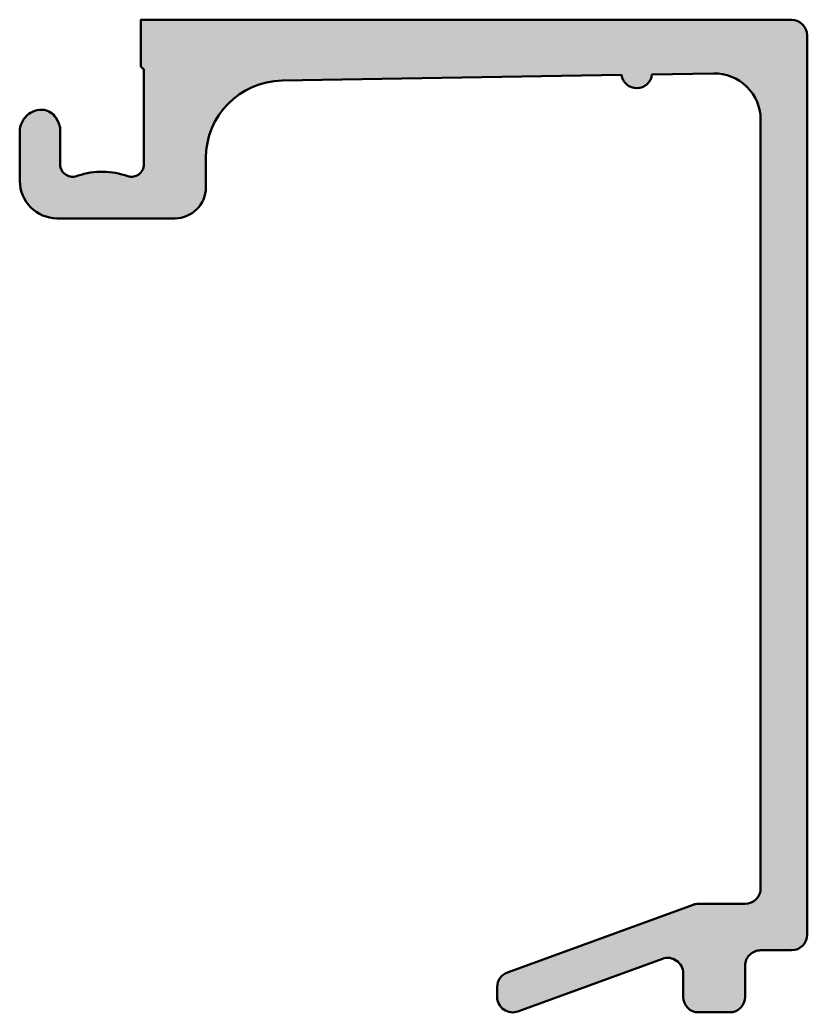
# Model space of a CAD drawing. Extents: x -3.4 to 22, y -32 to 0.
import ezdxf

# ---------------------------------------------------------------- set-up
doc = ezdxf.new("R2010")
doc.units = 0
doc.layers.add('0S-Alu contour', color=7, linetype='Continuous', lineweight=50)
doc.layers.add('0S-Alu hatch', color=252, linetype='Continuous', lineweight=25)

# ---------------------------------------------------------------- blocks, each defined once
blk = doc.blocks.new('184580__14D0B204_7DDC_483F_AD70_9B5FBDC9142C_')
at = {"layer": '0S-Alu hatch'}
h = blk.add_hatch(color=256, dxfattribs=at)
edge = h.paths.add_edge_path()
edge.add_ellipse((21.49995341858628, -0.5000008049760386), major_axis=(-0.5000008050471783, 0), ratio=1, start_angle=180.0000922470719, end_angle=269.9990334859977, ccw=False)
edge.add_line((21.99995422363281, -0.4999999999671799), (21.99995422363281, -29.49999618530274))
edge.add_ellipse((21.49991572302196, -29.49995768533757), major_axis=(-0.5000385020929784, 0), ratio=1, start_angle=90.0052857023029, end_angle=179.9955885686708, ccw=False)
edge.add_line((21.49996185302806, -29.99999618530273), (20.49996185302735, -29.99999618530273))
edge.add_arc((20.49993878964506, -30.49997312192045), 0.4999769371496611, 89.99735700915703, 180.0026429908801)
edge.add_line((19.99996185302734, -30.49999618530306), (19.99996185302734, -31.5))
edge.add_ellipse((19.49990356474524, -31.4999417117179), major_axis=(-0.5000582916792257, 0), ratio=1, start_angle=90.00667856651819, end_angle=179.9933214334818, ccw=False)
edge.add_line((19.49996185302729, -32), (18.49996185302734, -32))
edge.add_ellipse((18.5000013230916, -31.49996052993575), major_axis=(-0.5000394716220182, 0), ratio=1, start_angle=0.004522579230297197, end_angle=89.9954774208237, ccw=False)
edge.add_line((17.99996185302735, -31.50000000000048), (17.99996185302734, -30.74398422241211))
edge.add_arc((17.49954052006231, -30.74436605983899), 0.5004214786420713, 0.0437184974552221, 109.9381450101972)
edge.add_line((17.32889405492904, -30.27393918962021), (12.6710711683623, -31.97031290631542))
edge.add_ellipse((12.50026760550457, -31.50008236927546), major_axis=(-0.500290530641732, 0), ratio=1, start_angle=0.02202189246679609, end_angle=109.9627257643588, ccw=False)
edge.add_line((11.9999771118164, -31.50027465820302), (11.99997711181641, -31.18146430613927))
edge.add_ellipse((12.49997711181641, -31.18146430613927), major_axis=(-0.5, 0), ratio=1, start_angle=290.0103094473909, end_angle=360, ccw=False)
edge.add_line((12.32888250168983, -30.71164877384427), (18.31906305511112, -28.53018065300773))
edge.add_ellipse((18.49015766523773, -28.99999618530287), major_axis=(-0.5000000000001387, 0), ratio=1, start_angle=270.0000000000008, end_angle=290.01030944738835, ccw=False)
edge.add_line((18.49015766523773, -28.49999618530273), (19.99996185302735, -28.49999618530273))
edge.add_arc((19.99995719919848, -27.99999153147388), 0.500004653850518, 270.0005332845413, 359.9994667160037)
edge.add_line((20.49996185302735, -27.99999618529799), (20.49996185302735, -3.224998474121093))
edge.add_arc((19.00105134296225, -3.225078504699213), 1.49891051220161, 0.0030591648575663, 90.98219777147705)
edge.add_line((18.97535740055442, -1.726388228187071), (16.99222183227553, -1.758789062499997))
edge.add_ellipse((16.5000612078824, -1.708195221479956), major_axis=(-0.4947542995792924, 0), ratio=1, start_angle=7.7897386964638144, end_angle=174.1306427452303, ccw=False)
edge.add_line((16.00987243648162, -1.775253295899048), (5.057989120483398, -1.958999633789062))
edge.add_arc((5.099643132024277, -4.458302949044616), 2.499650399220832, 90.95481733370005, 179.9928852679906)
edge.add_line((2.599992752075192, -4.457992553709865), (2.599992752075195, -5.400993347167968))
edge.add_ellipse((1.600746655819374, -5.400747801173459), major_axis=(-0.9992461264249827, 0), ratio=1, start_angle=90.01429814848899, end_angle=179.9859206366489, ccw=False)
edge.add_line((1.600996017455882, -6.399993896484372), (-2.20099639892578, -6.399993896484375))
edge.add_ellipse((-2.193136722963897, -5.193142852902555), major_axis=(-1.206876636570927, 0), ratio=1, start_angle=0.325396013570014, end_angle=89.62686373193498, ccw=False)
edge.add_line((-3.399993896484373, -5.199996948242206), (-3.399993896484375, -3.600006103515625))
edge.add_ellipse((-2.7014883877173, -3.598700037521832), major_axis=(-0.6985067298074729, 0), ratio=1, start_angle=-95.70987274978239, end_angle=0.10713155596010893, ccw=False)
edge.add_ellipse((-2.687623738595569, -3.419994235407434), major_axis=(-0.5193234566805981, 0), ratio=1, start_angle=211.3250847123552, end_angle=263.85059961266495, ccw=False)
edge.add_line((-2.244001388549803, -3.150001525878906), (-2.166023942684411, -3.286277004553461))
edge.add_ellipse((-2.600000379455801, -3.534600286440543), major_axis=(-0.4999999999999628, 0), ratio=1, start_angle=180.000193853626, end_angle=209.7783853401463, ccw=False)
edge.add_line((-2.1000003794587, -3.534598594748526), (-2.09999656677246, -4.661483764648436))
edge.add_arc((-1.6940611508773, -4.654367159747914), 0.4059977930276064, 181.0043707520945, 294.9906467925258)
edge.add_ellipse((-0.7508903628166268, -7.328045876647941), major_axis=(-2.431389784173105, 0), ratio=1, start_angle=249.9672729819606, end_angle=288.5039131868667, ccw=False)
edge.add_arc((0.1964252423222083, -4.656729671285527), 0.4035933456961328, 253.5296523341765, 359.4279742898404)
edge.add_line((0.5999984741210936, -4.660758972167971), (0.5999984741210938, -1.599998474121093))
edge.add_line((0.5999984741210938, -1.599998474121093), (0.5, -1.5))
edge.add_line((0.5, -1.5), (0.5, 0))
edge.add_line((0.5, 0), (21.49996185302566, 0))
at = {"layer": '0S-Alu contour', "color": 7}
for points in [[(0.5999984741210936, -4.660758972167971), (0.5999984741210938, -1.599998474121093), (0.5, -1.5), (0.5, 0), (21.49996185302566, 0)], [(21.99995422363281, -0.4999999999671799), (21.99995422363281, -29.49999618530274)], [(16.00987243648162, -1.775253295899048), (5.057989120483398, -1.958999633789062)], [(18.97535740055442, -1.726388228187071), (16.99222183227553, -1.758789062499997)], [(-2.244001388549803, -3.150001525878906), (-2.166023942684411, -3.286277004553461)], [(20.49996185302735, -27.99999618529799), (20.49996185302735, -3.224998474121093)], [(-3.399993896484373, -5.199996948242206), (-3.399993896484375, -3.600006103515625)], [(-2.1000003794587, -3.534598594748526), (-2.09999656677246, -4.661483764648436)], [(2.599992752075192, -4.457992553709865), (2.599992752075195, -5.400993347167968)], [(1.600996017455882, -6.399993896484372), (-2.20099639892578, -6.399993896484375)], [(18.49015766523773, -28.49999618530273), (19.99996185302735, -28.49999618530273)], [(12.32888250168983, -30.71164877384427), (18.31906305511112, -28.53018065300773)], [(21.49996185302806, -29.99999618530273), (20.49996185302735, -29.99999618530273)], [(17.32889405492904, -30.27393918962021), (12.6710711683623, -31.97031290631542)], [(17.99996185302735, -31.50000000000048), (17.99996185302734, -30.74398422241211)], [(19.99996185302734, -30.49999618530306), (19.99996185302734, -31.5)], [(11.9999771118164, -31.50027465820302), (11.99997711181641, -31.18146430613927)], [(19.49996185302729, -32), (18.49996185302734, -32)]]:
    blk.add_lwpolyline(points, dxfattribs=at)
at = {"layer": '0S-Alu contour', "color": 7, "extrusion": (0, 0, -1)}
for centre, radius, start, end in [((-21.49995341858628, -0.5000008049760386), 0.5000008050471783, 90.00096651400231, 179.9999077529281), ((-16.5000612078824, -1.708195221479956), 0.4947542995792924, 185.8693572547698, 352.2102613035362), ((2.7014883877173, -3.598700037521832), 0.6985067298074729, 359.8928684440399, 95.70987274978245), ((2.687623738595569, -3.419994235407434), 0.5193234566805981, 96.14940038733504, 148.6749152876448), ((2.600000379455801, -3.534600286440543), 0.4999999999999628, 150.2216146598537, 179.999806146374), ((0.7508903628166268, -7.328045876647941), 2.431389784173105, 71.4960868131333, 110.0327270180394), ((2.193136722963897, -5.193142852902555), 1.206876636570927, 270.373136268065, 359.67460398643), ((-1.600746655819374, -5.400747801173459), 0.9992461264249827, 180.0140793633512, 269.985701851511), ((-18.49015766523773, -28.99999618530287), 0.5000000000001387, 69.98969055261166, 89.9999999999992), ((-21.49991572302196, -29.49995768533757), 0.5000385020929784, 180.0044114313293, 269.9947142976971), ((-12.49997711181641, -31.18146430613927), 0.5, 0, 69.9896905526091), ((-12.50026760550457, -31.50008236927546), 0.500290530641732, 250.0372742356412, 359.9779781075332), ((-18.5000013230916, -31.49996052993575), 0.5000394716220182, 270.0045225791763, 359.9954774207697), ((-19.49990356474524, -31.4999417117179), 0.5000582916792257, 180.0066785665183, 269.9933214334818)]:
    blk.add_arc(centre, radius, start, end, dxfattribs=at)
at = {"layer": '0S-Alu contour', "color": 7}
for centre, radius, start, end in [((19.00105134296225, -3.225078504699213), 1.49891051220161, 0.0030591648575663, 90.98219777147705), ((5.099643132024277, -4.458302949044616), 2.499650399220832, 90.95481733370005, 179.9928852679906), ((-1.6940611508773, -4.654367159747914), 0.4059977930276064, 181.0043707520945, 294.9906467925258), ((0.1964252423222083, -4.656729671285527), 0.4035933456961328, 253.5296523341765, 359.4279742898404), ((19.99995719919848, -27.99999153147388), 0.500004653850518, 270.0005332845413, 359.9994667160037), ((20.49993878964506, -30.49997312192045), 0.4999769371496611, 89.99735700915703, 180.0026429908801), ((17.49954052006231, -30.74436605983899), 0.5004214786420713, 0.0437184974552221, 109.9381450101972)]:
    blk.add_arc(centre, radius, start, end, dxfattribs=at)
blk = doc.blocks.new('184580__24E338ED_DC96_4042_AE0D_266E7CE9A893_')
at = {"layer": '0S-Alu contour', "color": 7}
blk.add_blockref('184580__14D0B204_7DDC_483F_AD70_9B5FBDC9142C_', (0, 0), dxfattribs=at)

msp = doc.modelspace()

# ---------------------------------------------------------------- block references
at = {"layer": '0S-Alu contour', "color": 7}
msp.add_blockref('184580__24E338ED_DC96_4042_AE0D_266E7CE9A893_', (0, 0), dxfattribs=at)

doc.saveas('drawing.dxf')
